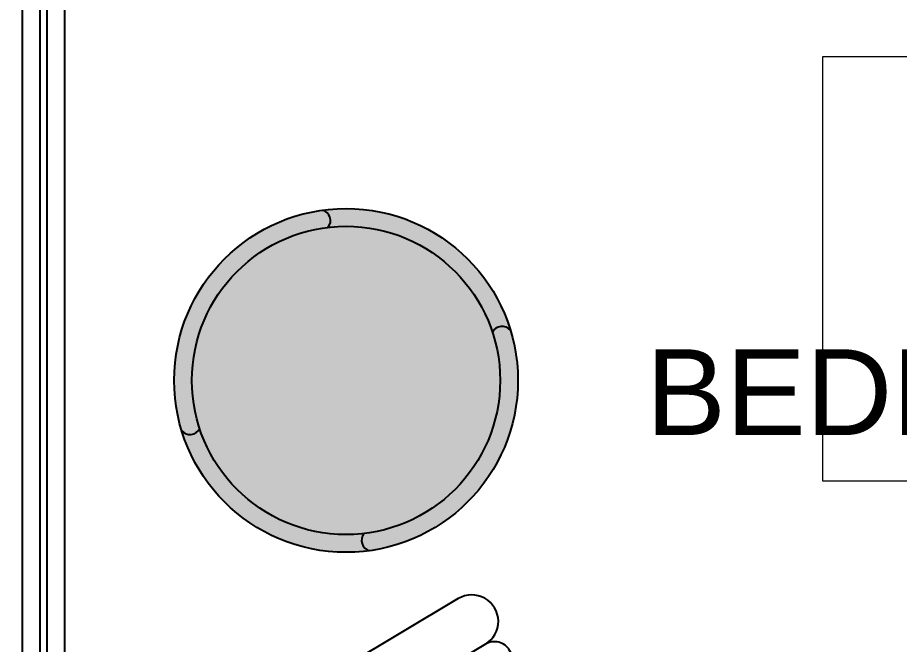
# Model space of a CAD drawing. Header units: inches. Extents: x 16106347 to 16308397, y -515360 to -420631.
# Drawn here: x 16181327 to 16182869, y -493639 to -492543 of the extents above; entities that cross this region are included whole.
import ezdxf

# ---------------------------------------------------------------- set-up
doc = ezdxf.new("R2010")
doc.units = ezdxf.units.IN
doc.header["$LTSCALE"] = 1000
doc.header["$MEASUREMENT"] = 0
doc.layers.get('0').update_dxf_attribs({"color": 1})
for name, color, linetype in [('00', 252, 'Continuous'), ('FURINTURE', 37, 'Continuous'), ('TEXT', 7, 'Continuous')]:
    doc.layers.add(name, color=color, linetype=linetype)
for name, color, linetype, lineweight in [('dim', 251, 'Continuous', 9), ('Dimension', 18, 'Continuous', 5), ('estofado', 7, 'Continuous', 25), ('furn', 250, 'Continuous', 13), ('GLASS', 140, 'Continuous', 25)]:
    doc.layers.add(name, color=color, linetype=linetype, lineweight=lineweight)
doc.styles.add('ARIAL', font='ARIALN.TTF')

# ---------------------------------------------------------------- blocks, each defined once
blk = doc.blocks.new('GLASSFACADE')
at = {"layer": 'FURINTURE', "color": 7}
blk.add_lwpolyline([(356621.598, -8774.339), (356624.598, -8774.339), (356624.598, -8906.402), (356621.598, -8906.402)], close=True, dxfattribs=at)
at = {"layer": 'GLASS'}
blk.add_lwpolyline([(356622.848, -8774.339), (356623.348, -8774.339), (356623.348, -8906.402), (356622.848, -8906.402)], close=True, dxfattribs=at)
blk = doc.blocks.new('sofa chair 2')
at = {"layer": 'FURINTURE'}
for p, q in [((44510.073, 41127.794), (44510.073, 41113.794)), ((44513.073, 41127.794), (44513.073, 41113.794)), ((44537.073, 41113.794), (44537.073, 41127.794)), ((44540.073, 41113.794), (44540.073, 41127.794)), ((44514.073, 41112.794), (44536.073, 41112.794))]:
    blk.add_line(p, q, dxfattribs=at)
for centre, radius, start, end in [((44525.073, 41127.794), 15, 0, 180), ((44525.073, 41127.794), 12, 0, 180), ((44525.073, 41126.772), 12.043, 4.8689, 175.1311), ((44511.573, 41113.794), 1.5, 180, 0), ((44514.073, 41113.794), 1, 180, 270), ((44536.073, 41113.794), 1, 270, 0), ((44538.573, 41113.794), 1.5, 180, 0)]:
    blk.add_arc(centre, radius, start, end, dxfattribs=at)
blk = doc.blocks.new('Puff Jamaica')
for points in [[(-0.2475, 0.2107, 0.526537), (-0.2259, 0.1841, -0.475153), (0.2259, 0.1841, 0.526537), (0.2475, 0.2107, 0.462037)], [(-0.2914, 0, 1), (0.2914, 0, 1)], [(-0.2259, 0.1841, -0.526537), (-0.2475, 0.2107, 0.178139), (-0.325, 0, 0.178139), (-0.2475, -0.2107, -0.526537), (-0.2259, -0.1841, -0.172597), (-0.2914, 0, -0.172597)], [(0.325, 0, 0.178139), (0.2475, 0.2107, -0.526537), (0.2259, 0.1841, -0.172597), (0.2914, 0, -0.172597), (0.2259, -0.1841, -0.526537), (0.2475, -0.2107, 0.178139)], [(-0.2259, -0.1841, 0.526537), (-0.2475, -0.2107, 0.462037), (0.2475, -0.2107, 0.526537), (0.2259, -0.1841, -0.475153)]]:
    blk.add_hatch(color=7).paths.add_polyline_path(points)
at = {"layer": 'estofado'}
for radius in [0.325, 0.2914]:
    blk.add_circle((0, 0), radius, dxfattribs=at)
for centre, start, end in [((-0.2276, 0.2048), 163.5018, 274.5757), ((0.2276, 0.2048), 265.4243, 16.4982), ((-0.2276, -0.2048), 85.4243, 196.4982), ((0.2276, -0.2048), 343.5018, 94.5757)]:
    blk.add_arc(centre, 0.0207, start, end, dxfattribs=at)
blk = doc.blocks.new('zw$8369')
at = {"layer": 'dim', "color": 251, "elevation": 0.001}
blk.add_lwpolyline([(-688.633, -492.793), (-469.627, -492.793), (-469.627, -324.86), (-688.633, -324.86)], close=True, dxfattribs=at)
at = {"layer": 'Dimension', "color": 251, "elevation": 0}
blk.add_lwpolyline([(-635.624, -434.042), (-579.385, -434.042), (-579.385, -404.37), (-635.624, -404.37)], close=True, dxfattribs=at)
at = {"layer": 'Dimension', "color": 251, "xscale": -1}
blk.add_blockref('GLASSFACADE', (355932.966, 8413.542, 0.001), dxfattribs=at)
at = {"layer": 'estofado', "color": 251, "xscale": 36.99359717602559, "yscale": 36.99359717602559, "zscale": 36.99359717602559, "rotation": 237.4277221844524}
blk.add_blockref('Puff Jamaica', (-668.964, -427.01, 0.001), dxfattribs=at)
at = {"layer": 'furn', "color": 251, "xscale": 1.237103113983018, "yscale": 1.237103113983018, "zscale": 1.237103113983018, "rotation": 120.7813794509831}
blk.add_blockref('sofa chair 2', (71234.285, -21751.372, 0.001), dxfattribs=at)
at = {"layer": 'TEXT', "color": 251, "insert": (-647.983, -414.826, 0.001), "char_height": 6, "width": 80.11151, "attachment_point": 1, "style": 'ARIAL'}
blk.add_mtext('{\\fArial|b0|i0|c0|p34;\\W9.59043; }{\\fArial|b0|i0|c0|p34;\\C1;MASTER }{\\fArial|b0|i0|c0|p34;\\W9.59043; }{\\fArial|b0|i0|c0|p34;\\C1;BEDROOM-2}', dxfattribs=at)

msp = doc.modelspace()

# ---------------------------------------------------------------- block references
at = {"layer": '00', "color": 1, "linetype": 'Continuous', "xscale": 25, "yscale": 25, "zscale": 25}
msp.add_blockref('zw$8369', (16198625.9, -482502.1, 0), dxfattribs=at)

doc.saveas('drawing.dxf')
